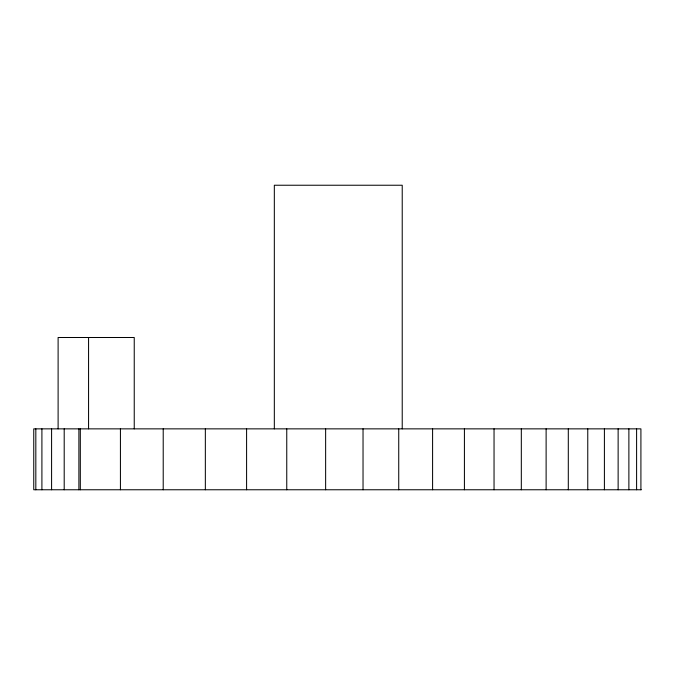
<?xml version="1.0" encoding="UTF-8"?>
<svg xmlns="http://www.w3.org/2000/svg" width="675" height="675" viewBox="0 0 675 675"><rect width="100%" height="100%" fill="white"/><g stroke="black" fill="none" stroke-linecap="round" stroke-linejoin="round"><path stroke-width="1.01" d="M641.25 489.763L33.75 489.763L33.75 428.861L640.913 428.861L640.913 489.763M636.601 428.861L636.601 489.763M628.881 428.861L628.881 489.763M618.131 428.861L618.131 489.763M604.403 428.861L604.403 489.763M587.765 428.861L587.765 489.763M568.299 428.861L568.299 489.763M546.117 428.861L546.117 489.763M521.319 428.861L521.319 489.763M494.041 428.861L494.041 489.763M464.417 428.861L464.417 489.763M432.591 428.861L432.591 489.763M402.224 428.861L402.224 185.237L274.328 185.237L274.328 428.861M398.739 428.861L398.739 489.763M363.032 428.861L363.032 489.763M325.637 428.861L325.637 489.763M286.757 428.861L286.757 489.763M246.594 428.861L246.594 489.763M205.343 428.861L205.343 489.763M163.215 428.861L163.215 489.763M134.241 428.861L134.241 337.5L58.109 337.5L58.109 428.861M120.428 428.861L120.428 489.763M88.568 337.5L88.568 428.861M80.317 428.861L80.317 489.763M78.891 428.861L78.891 489.763M64.201 428.861L64.201 489.763M51.587 428.861L51.587 489.763M41.909 428.861L41.909 489.763M35.826 428.861L35.826 489.763"/></g></svg>
